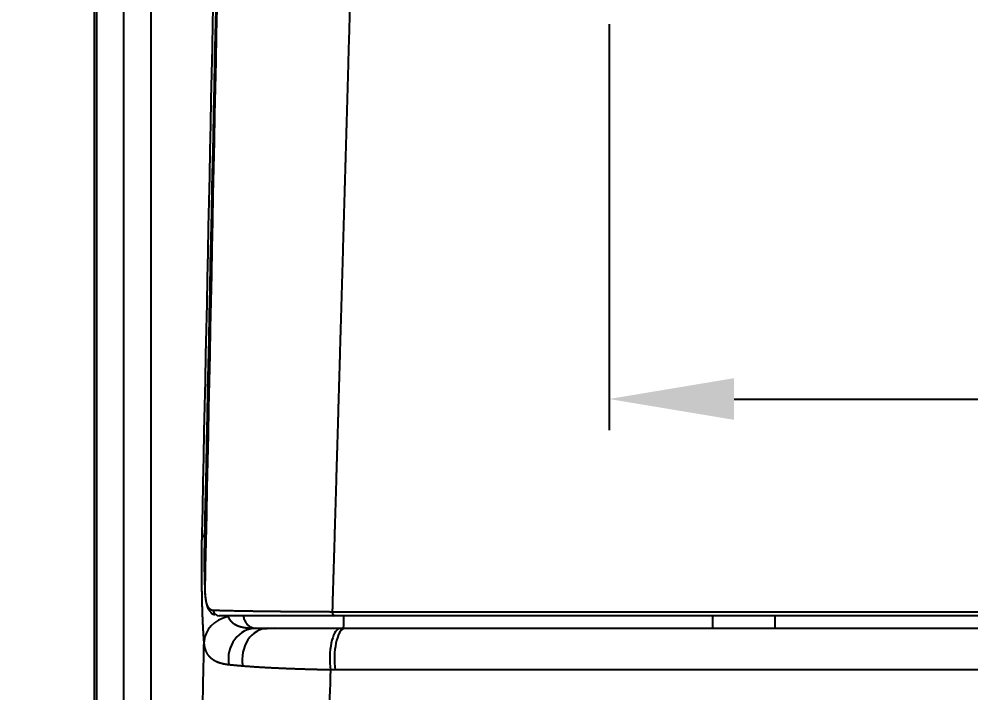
# Model space of a CAD drawing. Header units: millimetres. Extents: x 6110 to 6704, y -2661 to -1821.
# Drawn here: x 6228.31 to 6266.35, y -2514.81 to -2487.89 of the extents above; entities that cross this region are included whole.
import ezdxf

# ---------------------------------------------------------------- set-up
doc = ezdxf.new("R2010")
doc.units = ezdxf.units.MM
doc.header["$LTSCALE"] = 0.1
doc.linetypes.add('HIDDEN2', pattern=[4.7625, 3.175, -1.5875])
doc.layers.add('1', color=4, linetype='HIDDEN2', lineweight=13)
doc.layers.add('DIM', color=3, linetype='Continuous', lineweight=9)
doc.styles.get("Standard").update_dxf_attribs({"font": 'arial.ttf'})
doc.dimstyles.new('ISO-25', dxfattribs={"dimtxt": 2.5, "dimasz": 2.5, "dimexe": 1.25, "dimexo": 0.625, "dimtad": 1, "dimlfac": 5, "dimtxsty": 'Standard', "dimcen": 2.5, "dimadec": 0, "dimazin": 0, "dimtfac": 1, "dimtmove": 0, "dimatfit": 3, "dimfxl": 1, "dimarcsym": 0})

# ---------------------------------------------------------------- blocks, each defined once
blk = doc.blocks.new('*D40')
at = {"layer": 'Defpoints', "color": 0, "transparency": 16777216}
for p in [(6210.338, -2151.114), (6249.064, -2151.114), (6250.297, -2527.926)]:
    blk.add_point(p, dxfattribs=at)
at = {"layer": 'DIM', "color": 0, "lineweight": -2, "transparency": 16777216}
for p, q in [((6248.439, -2151.114), (6209.088, -2151.114)), ((6210.338, -2522.926), (6210.338, -2156.114)), ((6249.672, -2527.926), (6209.088, -2527.926))]:
    blk.add_line(p, q, dxfattribs=at)
at = {"layer": 'DIM', "color": 0, "transparency": 16777216}
for points in [[(6209.505, -2156.114), (6211.172, -2156.114), (6210.338, -2151.114)], [(6209.505, -2522.926), (6211.172, -2522.926), (6210.338, -2527.926)]]:
    blk.add_solid(points, dxfattribs=at)
at = {"layer": 'DIM', "color": 0, "transparency": 16777216, "insert": (6207.16, -2339.52), "char_height": 5, "attachment_point": 5, "rotation": 90, "bg_fill": 3, "box_fill_scale": 1.1, "bg_fill_color": 256, "bg_fill_true_color": 13158600, "bg_fill_transparency": 0}
blk.add_mtext('1507', dxfattribs=at)
blk = doc.blocks.new('*D41')
at = {"layer": 'Defpoints', "color": 0, "transparency": 16777216}
for p in [(6189.49, -2146.419), (6257.064, -2146.419), (6254.561, -2532.542)]:
    blk.add_point(p, dxfattribs=at)
at = {"layer": 'DIM', "color": 0, "lineweight": -2, "transparency": 16777216}
for p, q in [((6256.439, -2146.419), (6188.24, -2146.419)), ((6189.49, -2527.542), (6189.49, -2151.419)), ((6253.936, -2532.542), (6188.24, -2532.542))]:
    blk.add_line(p, q, dxfattribs=at)
at = {"layer": 'DIM', "color": 0, "transparency": 16777216}
for points in [[(6188.656, -2151.419), (6190.323, -2151.419), (6189.49, -2146.419)], [(6188.656, -2527.542), (6190.323, -2527.542), (6189.49, -2532.542)]]:
    blk.add_solid(points, dxfattribs=at)
at = {"layer": 'DIM', "color": 0, "transparency": 16777216, "insert": (6185.86, -2339.48), "char_height": 5, "attachment_point": 5, "rotation": 90, "bg_fill": 3, "box_fill_scale": 1.1, "bg_fill_color": 256, "bg_fill_true_color": 13158600, "bg_fill_transparency": 0}
blk.add_mtext('1544,5', dxfattribs=at)
blk = doc.blocks.new('*D45')
at = {"layer": 'Defpoints', "color": 0, "transparency": 16777216}
for p in [(6251.882, -2487.467), (6314.382, -2487.467), (6314.382, -2503.068)]:
    blk.add_point(p, dxfattribs=at)
at = {"layer": 'DIM', "color": 0, "lineweight": -2, "transparency": 16777216}
for p, q in [((6251.882, -2488.092), (6251.882, -2504.318)), ((6314.382, -2488.092), (6314.382, -2504.318)), ((6256.882, -2503.068), (6309.382, -2503.068))]:
    blk.add_line(p, q, dxfattribs=at)
at = {"layer": 'DIM', "color": 0, "transparency": 16777216}
for points in [[(6256.882, -2502.235), (6256.882, -2503.902), (6251.882, -2503.068)], [(6309.382, -2502.235), (6309.382, -2503.902), (6314.382, -2503.068)]]:
    blk.add_solid(points, dxfattribs=at)
at = {"layer": 'DIM', "color": 0, "transparency": 16777216, "insert": (6295.442, -2499.89), "char_height": 5, "attachment_point": 5, "bg_fill": 3, "box_fill_scale": 1.1, "bg_fill_color": 256, "bg_fill_true_color": 13158600, "bg_fill_transparency": 0}
blk.add_mtext('250', dxfattribs=at)

msp = doc.modelspace()

# ---------------------------------------------------------------- hatches: boundary and pattern name
at = {"layer": 'DIM'}
h = msp.add_hatch(dxfattribs=at)
h.set_pattern_fill('ANSI31', color=2)
edge = h.paths.add_edge_path()
edge.add_line((6619.617, -2595.98), (6619.617, -1962.206))
edge.add_line((6634.617, -1966.11), (6619.617, -1966.11))
edge.add_line((6634.617, -2610.98), (6634.617, -1966.11))
edge.add_line((6634.617, -2610.98), (6184.457, -2610.98))
edge.add_line((6619.617, -2595.98), (6184.457, -2595.98))
edge.add_line((6184.457, -2610.98), (6184.457, -2595.98))

# ---------------------------------------------------------------- linework, layer by layer
at = {"layer": '1', "color": 7, "linetype": 'Continuous', "lineweight": -3}
for p, q in [((6231.326, -2518.039), (6231.326, -2158.425)), ((6231.414, -2518.039), (6231.414, -2158.425)), ((6232.497, -2517.795), (6232.497, -2158.67)), ((6233.579, -2158.67), (6233.579, -2517.795)), ((6240.823, -2511.566), (6325.471, -2511.566)), ((6325.389, -2511.73), (6240.905, -2511.73)), ((6241.279, -2512.231), (6256.018, -2512.231)), ((6256.018, -2512.231), (6310.247, -2512.231)), ((6325.359, -2513.894), (6240.934, -2513.894))]:
    msp.add_line(p, q, dxfattribs=at)
for centre, major_axis, ratio, start_param, end_param in [((6236.872, -2508.448), (-1.25, 0.027), 0.377052, 0.056537, 0.368126), ((6236.308, -2511.48), (0, 0.25), 0.959108, 1.662769, 3.141593), ((6240.905, -2511.48), (0, 0.25), 0.347248, 1.919862, 3.141593), ((6236.95, -2512.777), (-1.246, -0.101), 0.840047, 4.878668, 6.186566), ((6237.771, -2513.48), (0, -1.25), 0.880877, 3.141593, 4.880225), ((6238.241, -2513.48), (0, 1.25), 0.812243, 0, 1.782037), ((6241.165, -2513.467), (-0.006, 1.25), 0.351805, 0.143569, 1.918168), ((6241.344, -2513.467), (0, 1.25), 0.34877, 0.147708, 1.919862)]:
    msp.add_ellipse(centre, major_axis=major_axis, ratio=ratio, start_param=start_param, end_param=end_param, dxfattribs=at)
for points, degree in [([(6235.741, -2510.884), (6236.213, -2488.187), (6236.676, -2465.429), (6237.135, -2442.641)], 3), ([(6235.624, -2508.448), (6236.088, -2486.679), (6236.543, -2464.833), (6236.992, -2442.948)], 3), ([(6237.074, -2443.796), (6236.627, -2465.514), (6236.176, -2487.193), (6235.715, -2508.796)], 3), ([(6241.279, -2512.231), (6241.284, -2512.064), (6241.289, -2511.897), (6241.293, -2511.73)], 3), ([(6256.018, -2511.73), (6256.018, -2511.897), (6256.018, -2512.064), (6256.018, -2512.231)], 3), ([(6237.771, -2512.231), (6237.911, -2512.231), (6238.069, -2512.231), (6238.241, -2512.231)], 3), ([(6238.513, -2512.23), (6238.032, -2512.254)], 1), ([(6241.096, -2512.231), (6241.157, -2512.231), (6241.218, -2512.231), (6241.279, -2512.231)], 3), ([(6235.641, -2515.733), (6235.661, -2514.747), (6235.682, -2513.762), (6235.702, -2512.777)], 3), ([(6240.753, -2513.895), (6240.709, -2515.363), (6240.665, -2516.83), (6240.621, -2518.298)], 3), ([(6240.934, -2513.894), (6240.874, -2513.894), (6240.814, -2513.895), (6240.753, -2513.895)], 3)]:
    msp.add_open_spline(points, degree=degree, dxfattribs=at)
for points, degree, knots in [([(6242.743, -2442.566), (6242.737, -2442.804), (6242.724, -2443.28), (6242.706, -2443.993), (6242.687, -2444.705), (6242.668, -2445.416), (6242.65, -2446.125), (6242.631, -2446.833), (6242.612, -2447.54), (6242.594, -2448.245), (6242.575, -2448.949), (6242.556, -2449.652), (6242.538, -2450.353), (6242.519, -2451.053), (6242.5, -2451.752), (6242.482, -2452.45), (6242.463, -2453.146), (6242.445, -2453.841), (6242.426, -2454.534), (6242.408, -2455.226), (6242.389, -2455.917), (6242.371, -2456.607), (6242.352, -2457.295), (6242.334, -2457.982), (6242.315, -2458.667), (6242.297, -2459.352), (6242.278, -2460.035), (6242.26, -2460.716), (6242.242, -2461.397), (6242.223, -2462.076), (6242.205, -2462.754), (6242.187, -2463.43), (6242.168, -2464.105), (6242.15, -2464.779), (6242.132, -2465.451), (6242.113, -2466.122), (6242.095, -2466.792), (6242.077, -2467.461), (6242.059, -2468.128), (6242.04, -2468.794), (6242.022, -2469.459), (6242.004, -2470.122), (6241.986, -2470.784), (6241.968, -2471.444), (6241.95, -2472.104), (6241.931, -2472.762), (6241.913, -2473.418), (6241.895, -2474.074), (6241.877, -2474.728), (6241.859, -2475.381), (6241.841, -2476.032), (6241.823, -2476.682), (6241.805, -2477.331), (6241.787, -2477.978), (6241.769, -2478.625), (6241.751, -2479.269), (6241.733, -2479.913), (6241.715, -2480.555), (6241.697, -2481.196), (6241.68, -2481.836), (6241.662, -2482.474), (6241.644, -2483.111), (6241.626, -2483.747), (6241.608, -2484.381), (6241.59, -2485.014), (6241.573, -2485.646), (6241.555, -2486.276), (6241.537, -2486.905), (6241.519, -2487.533), (6241.502, -2488.159), (6241.484, -2488.785), (6241.466, -2489.408), (6241.449, -2490.031), (6241.431, -2490.652), (6241.413, -2491.272), (6241.396, -2491.891), (6241.378, -2492.508), (6241.361, -2493.124), (6241.343, -2493.738), (6241.325, -2494.352), (6241.308, -2494.964), (6241.29, -2495.574), (6241.273, -2496.184), (6241.255, -2496.792), (6241.238, -2497.398), (6241.221, -2498.004), (6241.203, -2498.608), (6241.186, -2499.211), (6241.168, -2499.812), (6241.151, -2500.412), (6241.133, -2501.011), (6241.116, -2501.609), (6241.099, -2502.205), (6241.081, -2502.8), (6241.064, -2503.393), (6241.047, -2503.986), (6241.029, -2504.577), (6241.012, -2505.166), (6240.995, -2505.755), (6240.978, -2506.342), (6240.96, -2506.927), (6240.943, -2507.512), (6240.926, -2508.095), (6240.909, -2508.677), (6240.892, -2509.257), (6240.874, -2509.836), (6240.857, -2510.414), (6240.84, -2510.99), (6240.829, -2511.374), (6240.823, -2511.566)], 3, [0, 0, 0, 0, 0.010335, 0.020652, 0.030949, 0.041229, 0.051489, 0.061731, 0.071954, 0.082158, 0.092344, 0.102511, 0.11266, 0.122789, 0.132901, 0.142993, 0.153067, 0.163122, 0.173158, 0.183176, 0.193175, 0.203155, 0.213117, 0.22306, 0.232984, 0.24289, 0.252777, 0.262646, 0.272495, 0.282326, 0.292139, 0.301932, 0.311707, 0.321464, 0.331201, 0.34092, 0.350621, 0.360302, 0.369965, 0.37961, 0.389235, 0.398842, 0.40843, 0.418, 0.427551, 0.437083, 0.446597, 0.456092, 0.465568, 0.475026, 0.484465, 0.493885, 0.503287, 0.51267, 0.522034, 0.53138, 0.540707, 0.550015, 0.559305, 0.568576, 0.577828, 0.587062, 0.596277, 0.605473, 0.614651, 0.62381, 0.63295, 0.642072, 0.651175, 0.66026, 0.669325, 0.678372, 0.687401, 0.696411, 0.705402, 0.714374, 0.723328, 0.732263, 0.741179, 0.750077, 0.758956, 0.767817, 0.776659, 0.785482, 0.794286, 0.803072, 0.811839, 0.820588, 0.829318, 0.838029, 0.846722, 0.855396, 0.864051, 0.872688, 0.881306, 0.889905, 0.898486, 0.907048, 0.915591, 0.924116, 0.932622, 0.94111, 0.949579, 0.958029, 0.96646, 0.974873, 0.983267, 0.991643, 1, 1, 1, 1]), ([(6235.702, -2512.777), (6235.674, -2512.432), (6235.653, -2511.952), (6235.632, -2511.458), (6235.621, -2510.88), (6235.61, -2510.294), (6235.612, -2509.029), (6235.624, -2508.448)], 2, [0, 0, 0, 0.25, 0.25, 0.5, 0.5, 0.75, 1, 1, 1]), ([(6235.715, -2508.796), (6235.707, -2509.153), (6235.706, -2509.549), (6235.716, -2510.293), (6235.727, -2510.626), (6235.741, -2510.884)], 3, [0, 0, 0, 0, 0.5, 0.5, 1, 1, 1, 1]), ([(6235.741, -2510.884), (6235.742, -2510.887), (6235.742, -2510.892), (6235.742, -2510.901), (6235.743, -2510.909), (6235.744, -2510.917), (6235.744, -2510.925), (6235.745, -2510.933), (6235.745, -2510.941), (6235.746, -2510.948), (6235.747, -2510.956), (6235.747, -2510.964), (6235.748, -2510.972), (6235.749, -2510.979), (6235.75, -2510.987), (6235.75, -2510.994), (6235.751, -2511.002), (6235.752, -2511.009), (6235.753, -2511.017), (6235.754, -2511.024), (6235.754, -2511.031), (6235.755, -2511.038), (6235.756, -2511.045), (6235.757, -2511.053), (6235.758, -2511.06), (6235.759, -2511.067), (6235.76, -2511.073), (6235.761, -2511.08), (6235.762, -2511.087), (6235.763, -2511.094), (6235.764, -2511.101), (6235.766, -2511.107), (6235.767, -2511.114), (6235.768, -2511.12), (6235.769, -2511.127), (6235.77, -2511.133), (6235.771, -2511.14), (6235.773, -2511.146), (6235.774, -2511.152), (6235.775, -2511.158), (6235.777, -2511.165), (6235.778, -2511.171), (6235.779, -2511.177), (6235.781, -2511.183), (6235.782, -2511.189), (6235.784, -2511.195), (6235.785, -2511.2), (6235.787, -2511.206), (6235.788, -2511.212), (6235.79, -2511.217), (6235.791, -2511.223), (6235.793, -2511.229), (6235.794, -2511.234), (6235.796, -2511.24), (6235.798, -2511.245), (6235.799, -2511.25), (6235.801, -2511.256), (6235.803, -2511.261), (6235.805, -2511.266), (6235.806, -2511.271), (6235.808, -2511.276), (6235.81, -2511.281), (6235.812, -2511.286), (6235.814, -2511.291), (6235.816, -2511.296), (6235.818, -2511.301), (6235.82, -2511.305), (6235.822, -2511.31), (6235.824, -2511.315), (6235.826, -2511.319), (6235.828, -2511.324), (6235.83, -2511.328), (6235.832, -2511.333), (6235.834, -2511.337), (6235.836, -2511.341), (6235.838, -2511.345), (6235.841, -2511.35), (6235.843, -2511.354), (6235.845, -2511.358), (6235.847, -2511.362), (6235.85, -2511.366), (6235.852, -2511.37), (6235.854, -2511.373), (6235.857, -2511.377), (6235.859, -2511.381), (6235.862, -2511.385), (6235.864, -2511.388), (6235.867, -2511.392), (6235.869, -2511.395), (6235.872, -2511.399), (6235.874, -2511.402), (6235.877, -2511.406), (6235.88, -2511.409), (6235.882, -2511.412), (6235.885, -2511.415), (6235.888, -2511.418), (6235.89, -2511.421), (6235.893, -2511.424), (6235.896, -2511.427), (6235.899, -2511.43), (6235.902, -2511.433), (6235.905, -2511.436), (6235.908, -2511.439), (6235.911, -2511.441), (6235.914, -2511.444), (6235.917, -2511.446), (6235.92, -2511.449), (6235.923, -2511.451), (6235.926, -2511.454), (6235.929, -2511.456), (6235.932, -2511.458), (6235.935, -2511.461), (6235.938, -2511.463), (6235.942, -2511.465), (6235.945, -2511.467), (6235.948, -2511.469), (6235.952, -2511.471), (6235.955, -2511.473), (6235.958, -2511.475), (6235.962, -2511.477), (6235.965, -2511.478), (6235.969, -2511.48), (6235.972, -2511.482), (6235.976, -2511.483), (6235.979, -2511.485), (6235.983, -2511.486), (6235.986, -2511.487), (6235.99, -2511.489), (6235.994, -2511.49), (6235.998, -2511.491), (6236.001, -2511.492), (6236.005, -2511.494), (6236.009, -2511.495), (6236.013, -2511.496), (6236.017, -2511.496), (6236.02, -2511.497), (6236.024, -2511.498), (6236.028, -2511.499), (6236.032, -2511.5), (6236.036, -2511.5), (6236.04, -2511.501), (6236.045, -2511.501), (6236.049, -2511.502), (6236.053, -2511.502), (6236.057, -2511.503), (6236.061, -2511.503), (6236.065, -2511.503), (6236.068, -2511.503), (6236.07, -2511.503)], 3, [0, 0, 0, 0, 0.006441, 0.01288, 0.019315, 0.025748, 0.032178, 0.038606, 0.045031, 0.051455, 0.057876, 0.064296, 0.070715, 0.077133, 0.083549, 0.089965, 0.096379, 0.102794, 0.109208, 0.115622, 0.122036, 0.128451, 0.134866, 0.141282, 0.147698, 0.154116, 0.160535, 0.166955, 0.173377, 0.179801, 0.186227, 0.192655, 0.199085, 0.205519, 0.211955, 0.218393, 0.224835, 0.231281, 0.23773, 0.244183, 0.250639, 0.2571, 0.263565, 0.270035, 0.276509, 0.282988, 0.289472, 0.295961, 0.302456, 0.308956, 0.315462, 0.321975, 0.328493, 0.335017, 0.341548, 0.348086, 0.354631, 0.361183, 0.367742, 0.374308, 0.380882, 0.387463, 0.394053, 0.400651, 0.407257, 0.413871, 0.420495, 0.427127, 0.433767, 0.440418, 0.447077, 0.453746, 0.460424, 0.467113, 0.473811, 0.48052, 0.487239, 0.493968, 0.500708, 0.507459, 0.514221, 0.520994, 0.527779, 0.534574, 0.541382, 0.548201, 0.555032, 0.561876, 0.568731, 0.575599, 0.58248, 0.589373, 0.596279, 0.603198, 0.610131, 0.617076, 0.624035, 0.631008, 0.637995, 0.644995, 0.65201, 0.659038, 0.666081, 0.673139, 0.680211, 0.687298, 0.6944, 0.701517, 0.708649, 0.715796, 0.722959, 0.730138, 0.737332, 0.744542, 0.751768, 0.75901, 0.766268, 0.773543, 0.780834, 0.788142, 0.795467, 0.802808, 0.810166, 0.817542, 0.824935, 0.832345, 0.839773, 0.847218, 0.854681, 0.862162, 0.869661, 0.877178, 0.884713, 0.892267, 0.899839, 0.907429, 0.915038, 0.922666, 0.930313, 0.937979, 0.945663, 0.953367, 0.961091, 0.968833, 0.976595, 0.984377, 0.992179, 1, 1, 1, 1]), ([(6235.747, -2510.929), (6235.756, -2511.067), (6235.795, -2511.3), (6235.921, -2511.567), (6236.048, -2511.666), (6236.129, -2511.696)], 3, [0, 0, 0, 0, 0.331005, 0.642178, 1, 1, 1, 1]), ([(6236.07, -2511.503), (6236.072, -2511.504), (6236.076, -2511.504), (6236.083, -2511.504), (6236.09, -2511.504), (6236.096, -2511.504), (6236.103, -2511.505), (6236.11, -2511.505), (6236.117, -2511.505), (6236.124, -2511.506), (6236.13, -2511.506), (6236.137, -2511.506), (6236.144, -2511.506), (6236.151, -2511.507), (6236.158, -2511.507), (6236.165, -2511.507), (6236.172, -2511.507), (6236.179, -2511.508), (6236.187, -2511.508), (6236.194, -2511.508), (6236.201, -2511.508), (6236.208, -2511.509), (6236.215, -2511.509), (6236.222, -2511.509), (6236.23, -2511.509), (6236.237, -2511.51), (6236.244, -2511.51), (6236.252, -2511.51), (6236.259, -2511.51), (6236.266, -2511.511), (6236.274, -2511.511), (6236.281, -2511.511), (6236.289, -2511.511), (6236.296, -2511.511), (6236.303, -2511.512), (6236.311, -2511.512), (6236.318, -2511.512), (6236.326, -2511.512), (6236.333, -2511.513), (6236.341, -2511.513), (6236.348, -2511.513), (6236.356, -2511.513), (6236.364, -2511.513), (6236.371, -2511.514), (6236.379, -2511.514), (6236.386, -2511.514), (6236.394, -2511.514), (6236.401, -2511.515), (6236.409, -2511.515), (6236.417, -2511.515), (6236.424, -2511.515), (6236.432, -2511.515), (6236.44, -2511.516), (6236.447, -2511.516), (6236.455, -2511.516), (6236.462, -2511.516), (6236.47, -2511.516), (6236.478, -2511.517), (6236.485, -2511.517), (6236.493, -2511.517), (6236.501, -2511.517), (6236.508, -2511.517), (6236.516, -2511.518), (6236.524, -2511.518), (6236.531, -2511.518), (6236.539, -2511.518), (6236.546, -2511.518), (6236.554, -2511.518), (6236.562, -2511.519), (6236.569, -2511.519), (6236.577, -2511.519), (6236.585, -2511.519), (6236.592, -2511.519), (6236.6, -2511.52), (6236.607, -2511.52), (6236.615, -2511.52), (6236.622, -2511.52), (6236.63, -2511.52), (6236.638, -2511.52), (6236.645, -2511.521), (6236.653, -2511.521), (6236.66, -2511.521), (6236.668, -2511.521), (6236.675, -2511.521), (6236.683, -2511.521), (6236.69, -2511.521), (6236.697, -2511.522), (6236.705, -2511.522), (6236.712, -2511.522), (6236.72, -2511.522), (6236.727, -2511.522), (6236.734, -2511.522), (6236.742, -2511.523), (6236.749, -2511.523), (6236.756, -2511.523), (6236.764, -2511.523), (6236.771, -2511.523), (6236.821, -2511.524), (6236.917, -2511.526), (6237.063, -2511.529), (6237.212, -2511.532), (6237.365, -2511.534), (6237.52, -2511.537), (6237.676, -2511.539), (6237.793, -2511.54), (6237.867, -2511.541), (6237.899, -2511.542), (6237.93, -2511.542), (6237.962, -2511.543), (6237.994, -2511.543), (6238.026, -2511.543), (6238.058, -2511.544), (6238.091, -2511.544), (6238.123, -2511.545), (6238.156, -2511.545), (6238.189, -2511.546), (6238.222, -2511.546), (6238.255, -2511.546), (6238.288, -2511.547), (6238.321, -2511.547), (6238.354, -2511.548), (6238.388, -2511.548), (6238.422, -2511.548), (6238.455, -2511.549), (6238.489, -2511.549), (6238.523, -2511.55), (6238.557, -2511.55), (6238.592, -2511.551), (6238.626, -2511.551), (6238.66, -2511.551), (6238.695, -2511.552), (6238.729, -2511.552), (6238.764, -2511.552), (6238.799, -2511.553), (6238.834, -2511.553), (6238.869, -2511.554), (6238.904, -2511.554), (6238.939, -2511.554), (6238.974, -2511.555), (6239.009, -2511.555), (6239.045, -2511.555), (6239.08, -2511.556), (6239.115, -2511.556), (6239.151, -2511.556), (6239.187, -2511.557), (6239.222, -2511.557), (6239.258, -2511.557), (6239.294, -2511.557), (6239.33, -2511.558), (6239.366, -2511.558), (6239.402, -2511.558), (6239.438, -2511.559), (6239.474, -2511.559), (6239.51, -2511.559), (6239.546, -2511.559), (6239.582, -2511.56), (6239.618, -2511.56), (6239.655, -2511.56), (6239.691, -2511.56), (6239.727, -2511.561), (6239.764, -2511.561), (6239.8, -2511.561), (6239.837, -2511.561), (6239.873, -2511.561), (6239.91, -2511.562), (6239.946, -2511.562), (6239.983, -2511.562), (6240.019, -2511.562), (6240.056, -2511.562), (6240.092, -2511.563), (6240.129, -2511.563), (6240.165, -2511.563), (6240.202, -2511.563), (6240.238, -2511.563), (6240.275, -2511.563), (6240.312, -2511.564), (6240.348, -2511.564), (6240.385, -2511.564), (6240.421, -2511.564), (6240.458, -2511.564), (6240.495, -2511.564), (6240.531, -2511.565), (6240.568, -2511.565), (6240.604, -2511.565), (6240.641, -2511.565), (6240.677, -2511.565), (6240.714, -2511.565), (6240.75, -2511.566), (6240.787, -2511.566), (6240.811, -2511.566), (6240.823, -2511.566)], 3, [0, 0, 0, 0, 0.003162, 0.006312, 0.009452, 0.012581, 0.015699, 0.018806, 0.021902, 0.024987, 0.028061, 0.031124, 0.034176, 0.037217, 0.040247, 0.043265, 0.046272, 0.049268, 0.052253, 0.055227, 0.058189, 0.06114, 0.06408, 0.067008, 0.069925, 0.072831, 0.075725, 0.078608, 0.081479, 0.084339, 0.087188, 0.090025, 0.09285, 0.095664, 0.098466, 0.101257, 0.104036, 0.106804, 0.10956, 0.112304, 0.115036, 0.117757, 0.120466, 0.123164, 0.12585, 0.128524, 0.131186, 0.133836, 0.136475, 0.139102, 0.141717, 0.14432, 0.146911, 0.149491, 0.152058, 0.154614, 0.157157, 0.159689, 0.162209, 0.164717, 0.167213, 0.169697, 0.172169, 0.174629, 0.177076, 0.179512, 0.181936, 0.184348, 0.186747, 0.189135, 0.191511, 0.193874, 0.196225, 0.198564, 0.200891, 0.203206, 0.205509, 0.207799, 0.210078, 0.212344, 0.214598, 0.21684, 0.219069, 0.221287, 0.223492, 0.225685, 0.227865, 0.230033, 0.23219, 0.234333, 0.236465, 0.238584, 0.240691, 0.242786, 0.244868, 0.246938, 0.248995, 0.251041, 0.289599, 0.327225, 0.363895, 0.399591, 0.434295, 0.467993, 0.500676, 0.507056, 0.513426, 0.519786, 0.526136, 0.532475, 0.538804, 0.545122, 0.55143, 0.557727, 0.564013, 0.570288, 0.576552, 0.582805, 0.589048, 0.595278, 0.601498, 0.607706, 0.613903, 0.620089, 0.626262, 0.632425, 0.638575, 0.644714, 0.650841, 0.656955, 0.663058, 0.669149, 0.675228, 0.681295, 0.687349, 0.693391, 0.699421, 0.705438, 0.711443, 0.717435, 0.723415, 0.729381, 0.735336, 0.741277, 0.747206, 0.753121, 0.759024, 0.764914, 0.770791, 0.776654, 0.782505, 0.788342, 0.794166, 0.799977, 0.805774, 0.811558, 0.817329, 0.823086, 0.828829, 0.834559, 0.840276, 0.845979, 0.851668, 0.857343, 0.863005, 0.868653, 0.874287, 0.879908, 0.885514, 0.891107, 0.896685, 0.90225, 0.907801, 0.913337, 0.91886, 0.924369, 0.929863, 0.935344, 0.94081, 0.946262, 0.9517, 0.957123, 0.962533, 0.967928, 0.973309, 0.978676, 0.984028, 0.989367, 0.99469, 1, 1, 1, 1]), ([(6240.905, -2511.73), (6239.789, -2511.73), (6238.799, -2511.73), (6237.23, -2511.73), (6236.645, -2511.73), (6236.308, -2511.73)], 3, [0, 0, 0, 0, 0.5, 0.5, 1, 1, 1, 1]), ([(6236.66, -2511.761), (6236.661, -2511.763), (6236.662, -2511.767), (6236.665, -2511.772), (6236.667, -2511.778), (6236.67, -2511.783), (6236.672, -2511.789), (6236.674, -2511.794), (6236.677, -2511.799), (6236.679, -2511.804), (6236.682, -2511.81), (6236.685, -2511.815), (6236.687, -2511.82), (6236.69, -2511.825), (6236.693, -2511.83), (6236.696, -2511.835), (6236.699, -2511.841), (6236.701, -2511.846), (6236.704, -2511.851), (6236.707, -2511.855), (6236.71, -2511.86), (6236.713, -2511.865), (6236.717, -2511.87), (6236.72, -2511.875), (6236.723, -2511.88), (6236.726, -2511.884), (6236.729, -2511.889), (6236.733, -2511.894), (6236.736, -2511.898), (6236.74, -2511.903), (6236.743, -2511.908), (6236.746, -2511.912), (6236.75, -2511.917), (6236.754, -2511.921), (6236.757, -2511.926), (6236.761, -2511.93), (6236.765, -2511.934), (6236.768, -2511.939), (6236.772, -2511.943), (6236.776, -2511.947), (6236.78, -2511.952), (6236.784, -2511.956), (6236.788, -2511.96), (6236.792, -2511.964), (6236.796, -2511.968), (6236.8, -2511.972), (6236.804, -2511.976), (6236.808, -2511.98), (6236.813, -2511.984), (6236.817, -2511.988), (6236.821, -2511.992), (6236.826, -2511.996), (6236.83, -2512), (6236.835, -2512.004), (6236.839, -2512.007), (6236.844, -2512.011), (6236.848, -2512.015), (6236.853, -2512.018), (6236.858, -2512.022), (6236.862, -2512.026), (6236.867, -2512.029), (6236.872, -2512.033), (6236.877, -2512.036), (6236.882, -2512.04), (6236.887, -2512.043), (6236.892, -2512.047), (6236.897, -2512.05), (6236.902, -2512.053), (6236.907, -2512.057), (6236.912, -2512.06), (6236.917, -2512.063), (6236.923, -2512.066), (6236.928, -2512.069), (6236.933, -2512.073), (6236.939, -2512.076), (6236.944, -2512.079), (6236.95, -2512.082), (6236.956, -2512.085), (6236.961, -2512.088), (6236.967, -2512.091), (6236.973, -2512.094), (6236.978, -2512.096), (6236.984, -2512.099), (6236.99, -2512.102), (6236.996, -2512.105), (6237.002, -2512.108), (6237.008, -2512.11), (6237.014, -2512.113), (6237.02, -2512.116), (6237.026, -2512.118), (6237.032, -2512.121), (6237.038, -2512.124), (6237.045, -2512.126), (6237.051, -2512.129), (6237.057, -2512.131), (6237.064, -2512.133), (6237.07, -2512.136), (6237.077, -2512.138), (6237.083, -2512.141), (6237.09, -2512.143), (6237.097, -2512.145), (6237.104, -2512.147), (6237.11, -2512.15), (6237.117, -2512.152), (6237.124, -2512.154), (6237.131, -2512.156), (6237.138, -2512.158), (6237.145, -2512.16), (6237.152, -2512.162), (6237.159, -2512.164), (6237.166, -2512.166), (6237.173, -2512.168), (6237.181, -2512.17), (6237.188, -2512.172), (6237.195, -2512.174), (6237.203, -2512.175), (6237.21, -2512.177), (6237.218, -2512.179), (6237.225, -2512.181), (6237.233, -2512.182), (6237.24, -2512.184), (6237.248, -2512.186), (6237.256, -2512.187), (6237.264, -2512.189), (6237.272, -2512.19), (6237.279, -2512.192), (6237.287, -2512.193), (6237.295, -2512.195), (6237.303, -2512.196), (6237.312, -2512.198), (6237.32, -2512.199), (6237.328, -2512.2), (6237.336, -2512.202), (6237.344, -2512.203), (6237.353, -2512.204), (6237.361, -2512.205), (6237.37, -2512.206), (6237.378, -2512.208), (6237.387, -2512.209), (6237.395, -2512.21), (6237.404, -2512.211), (6237.413, -2512.212), (6237.421, -2512.213), (6237.43, -2512.214), (6237.439, -2512.215), (6237.448, -2512.216), (6237.457, -2512.217), (6237.466, -2512.218), (6237.475, -2512.218), (6237.484, -2512.219), (6237.493, -2512.22), (6237.502, -2512.221), (6237.512, -2512.221), (6237.521, -2512.222), (6237.53, -2512.223), (6237.54, -2512.223), (6237.549, -2512.224), (6237.559, -2512.225), (6237.568, -2512.225), (6237.578, -2512.226), (6237.588, -2512.226), (6237.597, -2512.227), (6237.607, -2512.227), (6237.617, -2512.228), (6237.627, -2512.228), (6237.637, -2512.228), (6237.647, -2512.229), (6237.657, -2512.229), (6237.667, -2512.229), (6237.677, -2512.229), (6237.687, -2512.23), (6237.698, -2512.23), (6237.708, -2512.23), (6237.718, -2512.23), (6237.729, -2512.23), (6237.739, -2512.23), (6237.75, -2512.23), (6237.76, -2512.231), (6237.767, -2512.231), (6237.771, -2512.231)], 3, [0, 0, 0, 0, 0.004588, 0.009184, 0.013789, 0.018402, 0.023023, 0.027653, 0.032291, 0.036938, 0.041594, 0.046259, 0.050932, 0.055615, 0.060307, 0.065008, 0.069718, 0.074437, 0.079166, 0.083904, 0.088652, 0.093409, 0.098176, 0.102953, 0.10774, 0.112536, 0.117343, 0.12216, 0.126987, 0.131824, 0.136671, 0.141529, 0.146397, 0.151276, 0.156166, 0.161066, 0.165976, 0.170898, 0.17583, 0.180774, 0.185728, 0.190694, 0.19567, 0.200658, 0.205657, 0.210668, 0.21569, 0.220723, 0.225768, 0.230825, 0.235893, 0.240973, 0.246065, 0.251168, 0.256284, 0.261411, 0.266551, 0.271703, 0.276867, 0.282043, 0.287232, 0.292432, 0.297646, 0.302872, 0.30811, 0.313361, 0.318624, 0.323901, 0.32919, 0.334492, 0.339807, 0.345134, 0.350475, 0.355829, 0.361196, 0.366576, 0.37197, 0.377376, 0.382796, 0.38823, 0.393677, 0.399137, 0.404611, 0.410098, 0.4156, 0.421115, 0.426643, 0.432186, 0.437742, 0.443312, 0.448896, 0.454494, 0.460107, 0.465733, 0.471374, 0.477028, 0.482697, 0.48838, 0.494078, 0.49979, 0.505516, 0.511257, 0.517013, 0.522783, 0.528567, 0.534367, 0.540181, 0.546009, 0.551853, 0.557711, 0.563585, 0.569473, 0.575376, 0.581294, 0.587228, 0.593176, 0.59914, 0.605118, 0.611112, 0.617121, 0.623146, 0.629186, 0.635241, 0.641312, 0.647398, 0.653499, 0.659616, 0.665749, 0.671897, 0.678061, 0.684241, 0.690437, 0.696648, 0.702875, 0.709118, 0.715376, 0.721651, 0.727942, 0.734248, 0.740571, 0.746909, 0.753264, 0.759635, 0.766022, 0.772425, 0.778845, 0.78528, 0.791732, 0.798201, 0.804685, 0.811186, 0.817704, 0.824238, 0.830788, 0.837355, 0.843939, 0.850539, 0.857156, 0.863789, 0.870439, 0.877106, 0.88379, 0.89049, 0.897207, 0.903941, 0.910692, 0.91746, 0.924244, 0.931046, 0.937864, 0.9447, 0.951553, 0.958422, 0.965309, 0.972213, 0.979134, 0.986072, 0.993027, 1, 1, 1, 1]), ([(6237.271, -2511.759), (6237.275, -2511.778), (6237.28, -2511.796), (6237.293, -2511.839), (6237.301, -2511.863), (6237.312, -2511.892), (6237.315, -2511.898), (6237.32, -2511.909), (6237.322, -2511.914), (6237.329, -2511.931), (6237.335, -2511.941), (6237.361, -2511.993), (6237.385, -2512.028), (6237.438, -2512.09), (6237.467, -2512.116), (6237.507, -2512.143), (6237.515, -2512.148), (6237.532, -2512.158), (6237.54, -2512.163), (6237.566, -2512.176), (6237.584, -2512.184), (6237.639, -2512.205), (6237.678, -2512.215), (6237.759, -2512.227), (6237.802, -2512.231), (6237.847, -2512.231)], 3, [0, 0, 0, 0, 0.053329, 0.053329, 0.132218, 0.132218, 0.151941, 0.151941, 0.171663, 0.171663, 0.211107, 0.211107, 0.368886, 0.368886, 0.526664, 0.526664, 0.566109, 0.566109, 0.605554, 0.605554, 0.684443, 0.684443, 0.842221, 0.842221, 1, 1, 1, 1]), ([(6258.518, -2512.231), (6258.518, -2512.147), (6258.518, -2512.064), (6258.518, -2511.897), (6258.518, -2511.814), (6258.518, -2511.73)], 3, [0, 0, 0, 0, 0.500038, 0.500038, 1, 1, 1, 1]), ([(6238.241, -2512.231), (6238.326, -2512.231), (6238.415, -2512.231), (6238.604, -2512.231), (6238.703, -2512.23), (6238.833, -2512.23), (6238.859, -2512.23), (6238.912, -2512.23), (6238.993, -2512.23), (6239.075, -2512.23), (6239.244, -2512.231), (6239.361, -2512.231), (6239.512, -2512.231), (6239.557, -2512.231), (6239.604, -2512.231), (6239.635, -2512.231), (6239.65, -2512.231), (6239.728, -2512.231), (6239.792, -2512.231), (6239.984, -2512.231), (6240.115, -2512.231), (6240.384, -2512.231), (6240.522, -2512.231), (6240.804, -2512.231), (6240.948, -2512.231), (6241.096, -2512.231)], 3, [0, 0, 0, 0, 0.125, 0.125, 0.25, 0.25, 0.28125, 0.28125, 0.3125, 0.375, 0.375, 0.5, 0.5, 0.53125, 0.546875, 0.546875, 0.5625, 0.5625, 0.625, 0.625, 0.75, 0.75, 0.875, 0.875, 1, 1, 1, 1]), ([(6236.685, -2513.689), (6236.682, -2513.689), (6236.675, -2513.688), (6236.665, -2513.687), (6236.656, -2513.686), (6236.646, -2513.685), (6236.636, -2513.683), (6236.627, -2513.682), (6236.617, -2513.681), (6236.608, -2513.68), (6236.598, -2513.678), (6236.589, -2513.677), (6236.579, -2513.675), (6236.57, -2513.674), (6236.561, -2513.672), (6236.552, -2513.671), (6236.543, -2513.669), (6236.534, -2513.668), (6236.525, -2513.666), (6236.516, -2513.664), (6236.507, -2513.663), (6236.499, -2513.661), (6236.49, -2513.659), (6236.481, -2513.657), (6236.473, -2513.655), (6236.464, -2513.654), (6236.456, -2513.652), (6236.447, -2513.65), (6236.439, -2513.648), (6236.431, -2513.646), (6236.423, -2513.644), (6236.415, -2513.642), (6236.406, -2513.64), (6236.398, -2513.638), (6236.39, -2513.635), (6236.383, -2513.633), (6236.375, -2513.631), (6236.367, -2513.629), (6236.359, -2513.627), (6236.352, -2513.624), (6236.344, -2513.622), (6236.336, -2513.62), (6236.329, -2513.617), (6236.321, -2513.615), (6236.314, -2513.612), (6236.307, -2513.61), (6236.299, -2513.607), (6236.292, -2513.605), (6236.285, -2513.602), (6236.278, -2513.6), (6236.271, -2513.597), (6236.264, -2513.594), (6236.257, -2513.592), (6236.25, -2513.589), (6236.243, -2513.586), (6236.237, -2513.583), (6236.23, -2513.581), (6236.223, -2513.578), (6236.217, -2513.575), (6236.21, -2513.572), (6236.203, -2513.569), (6236.197, -2513.566), (6236.191, -2513.563), (6236.184, -2513.56), (6236.178, -2513.557), (6236.172, -2513.554), (6236.166, -2513.551), (6236.159, -2513.548), (6236.153, -2513.545), (6236.147, -2513.541), (6236.141, -2513.538), (6236.135, -2513.535), (6236.13, -2513.532), (6236.124, -2513.529), (6236.118, -2513.525), (6236.112, -2513.522), (6236.107, -2513.518), (6236.101, -2513.515), (6236.095, -2513.512), (6236.09, -2513.508), (6236.084, -2513.505), (6236.079, -2513.501), (6236.073, -2513.498), (6236.068, -2513.494), (6236.063, -2513.49), (6236.058, -2513.487), (6236.052, -2513.483), (6236.047, -2513.48), (6236.042, -2513.476), (6236.037, -2513.472), (6236.032, -2513.468), (6236.027, -2513.465), (6236.022, -2513.461), (6236.018, -2513.457), (6236.013, -2513.453), (6236.008, -2513.449), (6236.003, -2513.445), (6235.997, -2513.44), (6235.988, -2513.432), (6235.977, -2513.423), (6235.967, -2513.413), (6235.957, -2513.404), (6235.947, -2513.394), (6235.938, -2513.384), (6235.929, -2513.373), (6235.919, -2513.363), (6235.91, -2513.353), (6235.902, -2513.342), (6235.893, -2513.331), (6235.885, -2513.32), (6235.877, -2513.309), (6235.869, -2513.298), (6235.861, -2513.286), (6235.853, -2513.275), (6235.846, -2513.263), (6235.839, -2513.251), (6235.832, -2513.239), (6235.825, -2513.227), (6235.818, -2513.215), (6235.812, -2513.202), (6235.806, -2513.19), (6235.8, -2513.177), (6235.794, -2513.164), (6235.788, -2513.151), (6235.783, -2513.138), (6235.778, -2513.124), (6235.772, -2513.111), (6235.767, -2513.097), (6235.763, -2513.083), (6235.758, -2513.069), (6235.754, -2513.055), (6235.749, -2513.041), (6235.745, -2513.027), (6235.741, -2513.012), (6235.738, -2512.997), (6235.734, -2512.983), (6235.731, -2512.968), (6235.727, -2512.952), (6235.724, -2512.937), (6235.721, -2512.922), (6235.719, -2512.906), (6235.716, -2512.891), (6235.714, -2512.875), (6235.711, -2512.859), (6235.709, -2512.843), (6235.707, -2512.826), (6235.705, -2512.81), (6235.704, -2512.793), (6235.703, -2512.782), (6235.702, -2512.777)], 3, [0, 0, 0, 0, 0.005799, 0.011585, 0.017358, 0.023118, 0.028866, 0.034601, 0.040323, 0.046032, 0.051729, 0.057412, 0.063083, 0.068742, 0.074387, 0.08002, 0.085639, 0.091246, 0.096841, 0.102422, 0.107991, 0.113547, 0.11909, 0.12462, 0.130138, 0.135643, 0.141135, 0.146614, 0.152081, 0.157535, 0.162976, 0.168404, 0.17382, 0.179223, 0.184613, 0.18999, 0.195355, 0.200707, 0.206046, 0.211373, 0.216687, 0.221988, 0.227277, 0.232552, 0.237816, 0.243066, 0.248304, 0.253529, 0.258742, 0.263942, 0.269129, 0.274304, 0.279466, 0.284616, 0.289753, 0.294877, 0.299989, 0.305089, 0.310176, 0.31525, 0.320312, 0.325361, 0.330398, 0.335422, 0.340434, 0.345434, 0.350421, 0.355396, 0.360358, 0.365308, 0.370245, 0.37517, 0.380083, 0.384983, 0.389871, 0.394747, 0.399611, 0.404462, 0.409301, 0.414128, 0.418942, 0.423745, 0.428535, 0.433313, 0.438078, 0.442832, 0.447574, 0.452303, 0.457021, 0.461726, 0.466419, 0.471101, 0.47577, 0.480427, 0.485073, 0.489706, 0.494328, 0.498937, 0.509562, 0.520151, 0.530705, 0.541223, 0.551705, 0.562153, 0.572565, 0.582943, 0.593286, 0.603595, 0.61387, 0.624111, 0.634318, 0.644492, 0.654633, 0.66474, 0.674816, 0.684858, 0.694869, 0.704848, 0.714795, 0.72471, 0.734595, 0.744449, 0.754272, 0.764065, 0.773829, 0.783562, 0.793266, 0.802942, 0.812588, 0.822206, 0.831796, 0.841358, 0.850893, 0.860401, 0.869882, 0.879336, 0.888764, 0.898167, 0.907544, 0.916896, 0.926224, 0.935527, 0.944806, 0.954062, 0.963294, 0.972504, 0.981691, 0.990856, 1, 1, 1, 1]), ([(6237.248, -2513.743), (6237.244, -2513.742), (6237.235, -2513.742), (6237.223, -2513.74), (6237.21, -2513.739), (6237.198, -2513.738), (6237.185, -2513.737), (6237.172, -2513.736), (6237.16, -2513.735), (6237.147, -2513.734), (6237.135, -2513.733), (6237.122, -2513.732), (6237.11, -2513.731), (6237.097, -2513.73), (6237.085, -2513.729), (6237.072, -2513.728), (6237.06, -2513.726), (6237.047, -2513.725), (6237.035, -2513.724), (6237.023, -2513.723), (6237.01, -2513.722), (6236.998, -2513.721), (6236.986, -2513.72), (6236.973, -2513.718), (6236.961, -2513.717), (6236.949, -2513.716), (6236.936, -2513.715), (6236.924, -2513.714), (6236.912, -2513.713), (6236.9, -2513.711), (6236.888, -2513.71), (6236.875, -2513.709), (6236.863, -2513.708), (6236.851, -2513.707), (6236.839, -2513.705), (6236.827, -2513.704), (6236.815, -2513.703), (6236.803, -2513.702), (6236.791, -2513.701), (6236.779, -2513.699), (6236.767, -2513.698), (6236.756, -2513.697), (6236.744, -2513.696), (6236.732, -2513.694), (6236.72, -2513.693), (6236.709, -2513.692), (6236.697, -2513.691), (6236.689, -2513.69), (6236.685, -2513.689)], 3, [0, 0, 0, 0, 0.020394, 0.04085, 0.061366, 0.081943, 0.102581, 0.123279, 0.144038, 0.164858, 0.185738, 0.206679, 0.22768, 0.248741, 0.269862, 0.291043, 0.312285, 0.333586, 0.354947, 0.376368, 0.397848, 0.419388, 0.440988, 0.462646, 0.484365, 0.506142, 0.527978, 0.549873, 0.571828, 0.593841, 0.615912, 0.638042, 0.660231, 0.682478, 0.704783, 0.727147, 0.749568, 0.772047, 0.794584, 0.817179, 0.839832, 0.862542, 0.885309, 0.908133, 0.931014, 0.953953, 0.976948, 1, 1, 1, 1]), ([(6240.753, -2513.895), (6240.746, -2513.895), (6240.733, -2513.894), (6240.712, -2513.894), (6240.691, -2513.894), (6240.671, -2513.893), (6240.65, -2513.893), (6240.629, -2513.892), (6240.609, -2513.892), (6240.588, -2513.891), (6240.567, -2513.891), (6240.546, -2513.89), (6240.526, -2513.89), (6240.505, -2513.89), (6240.484, -2513.889), (6240.464, -2513.889), (6240.443, -2513.888), (6240.422, -2513.888), (6240.401, -2513.887), (6240.381, -2513.887), (6240.36, -2513.886), (6240.339, -2513.886), (6240.319, -2513.885), (6240.298, -2513.885), (6240.277, -2513.884), (6240.257, -2513.884), (6240.236, -2513.883), (6240.215, -2513.883), (6240.195, -2513.882), (6240.174, -2513.882), (6240.153, -2513.881), (6240.133, -2513.881), (6240.112, -2513.88), (6240.091, -2513.88), (6240.071, -2513.879), (6240.05, -2513.878), (6240.029, -2513.878), (6240.009, -2513.877), (6239.988, -2513.877), (6239.968, -2513.876), (6239.947, -2513.876), (6239.926, -2513.875), (6239.906, -2513.874), (6239.885, -2513.874), (6239.865, -2513.873), (6239.844, -2513.873), (6239.824, -2513.872), (6239.803, -2513.871), (6239.783, -2513.871), (6239.762, -2513.87), (6239.742, -2513.87), (6239.721, -2513.869), (6239.701, -2513.868), (6239.68, -2513.868), (6239.66, -2513.867), (6239.639, -2513.866), (6239.619, -2513.866), (6239.598, -2513.865), (6239.578, -2513.865), (6239.558, -2513.864), (6239.537, -2513.863), (6239.517, -2513.863), (6239.497, -2513.862), (6239.476, -2513.861), (6239.456, -2513.86), (6239.436, -2513.86), (6239.416, -2513.859), (6239.395, -2513.858), (6239.375, -2513.858), (6239.355, -2513.857), (6239.335, -2513.856), (6239.315, -2513.856), (6239.294, -2513.855), (6239.274, -2513.854), (6239.254, -2513.853), (6239.234, -2513.853), (6239.214, -2513.852), (6239.194, -2513.851), (6239.174, -2513.85), (6239.154, -2513.85), (6239.134, -2513.849), (6239.114, -2513.848), (6239.094, -2513.847), (6239.074, -2513.847), (6239.054, -2513.846), (6239.035, -2513.845), (6239.015, -2513.844), (6238.995, -2513.843), (6238.975, -2513.843), (6238.955, -2513.842), (6238.936, -2513.841), (6238.916, -2513.84), (6238.896, -2513.839), (6238.877, -2513.839), (6238.857, -2513.838), (6238.838, -2513.837), (6238.818, -2513.836), (6238.796, -2513.835), (6238.771, -2513.834), (6238.743, -2513.833), (6238.716, -2513.832), (6238.688, -2513.83), (6238.66, -2513.829), (6238.633, -2513.828), (6238.605, -2513.827), (6238.578, -2513.825), (6238.55, -2513.824), (6238.522, -2513.823), (6238.495, -2513.821), (6238.467, -2513.82), (6238.44, -2513.819), (6238.412, -2513.817), (6238.385, -2513.816), (6238.357, -2513.815), (6238.33, -2513.813), (6238.302, -2513.812), (6238.275, -2513.81), (6238.247, -2513.809), (6238.22, -2513.807), (6238.193, -2513.806), (6238.165, -2513.805), (6238.138, -2513.803), (6238.111, -2513.802), (6238.084, -2513.8), (6238.057, -2513.798), (6238.029, -2513.797), (6238.002, -2513.795), (6237.975, -2513.794), (6237.948, -2513.792), (6237.922, -2513.79), (6237.895, -2513.789), (6237.868, -2513.787), (6237.841, -2513.785), (6237.815, -2513.784), (6237.788, -2513.782), (6237.761, -2513.78), (6237.735, -2513.779), (6237.709, -2513.777), (6237.682, -2513.775), (6237.656, -2513.773), (6237.63, -2513.772), (6237.604, -2513.77), (6237.578, -2513.768), (6237.552, -2513.766), (6237.526, -2513.764), (6237.5, -2513.762), (6237.475, -2513.76), (6237.449, -2513.758), (6237.424, -2513.757), (6237.398, -2513.755), (6237.373, -2513.753), (6237.348, -2513.751), (6237.323, -2513.749), (6237.298, -2513.747), (6237.273, -2513.745), (6237.256, -2513.743), (6237.248, -2513.743)], 3, [0, 0, 0, 0, 0.004936, 0.009879, 0.014828, 0.019783, 0.024745, 0.029713, 0.034687, 0.039668, 0.044656, 0.049649, 0.054649, 0.059655, 0.064668, 0.069687, 0.074712, 0.079744, 0.084782, 0.089826, 0.094877, 0.099933, 0.104996, 0.110066, 0.115141, 0.120223, 0.125311, 0.130405, 0.135505, 0.140612, 0.145724, 0.150843, 0.155968, 0.161099, 0.166237, 0.17138, 0.17653, 0.181685, 0.186847, 0.192015, 0.197188, 0.202368, 0.207554, 0.212746, 0.217944, 0.223148, 0.228358, 0.233573, 0.238795, 0.244023, 0.249257, 0.254496, 0.259742, 0.264993, 0.27025, 0.275513, 0.280782, 0.286057, 0.291337, 0.296624, 0.301916, 0.307214, 0.312517, 0.317826, 0.323142, 0.328462, 0.333789, 0.339121, 0.344459, 0.349802, 0.355151, 0.360506, 0.365866, 0.371232, 0.376603, 0.38198, 0.387362, 0.39275, 0.398144, 0.403542, 0.408947, 0.414357, 0.419772, 0.425192, 0.430618, 0.436049, 0.441486, 0.446928, 0.452375, 0.457828, 0.463286, 0.468749, 0.474217, 0.47969, 0.485169, 0.490653, 0.496142, 0.501636, 0.509438, 0.517268, 0.525127, 0.533014, 0.54093, 0.548875, 0.556848, 0.564849, 0.572879, 0.580937, 0.589023, 0.597138, 0.605281, 0.613452, 0.621651, 0.629879, 0.638134, 0.646418, 0.654729, 0.663069, 0.671436, 0.679831, 0.688254, 0.696705, 0.705183, 0.713689, 0.722223, 0.730784, 0.739372, 0.747988, 0.75663, 0.765301, 0.773998, 0.782722, 0.791473, 0.800252, 0.809057, 0.817888, 0.826747, 0.835632, 0.844543, 0.853481, 0.862445, 0.871436, 0.880452, 0.889495, 0.898563, 0.907658, 0.916778, 0.925924, 0.935095, 0.944292, 0.953514, 0.962761, 0.972033, 0.981331, 0.990653, 1, 1, 1, 1])]:
    msp.add_open_spline(points, degree=degree, knots=knots, dxfattribs=at)

# ---------------------------------------------------------------- next in the draw order: dimensions: what is measured, and where the dimension line sits
at = {"layer": 'DIM'}
dim = msp.add_linear_dim(base=(6210.338, -2151.114), p1=(6250.297, -2527.926), p2=(6249.064, -2151.114), angle=90, text='1507', dimstyle='ISO-25', override={"dimtxt": 5, "dimasz": 5, "dimdec": 1, "dimlfac": 4, "dimadec": 1, "dimtdec": 1, "dimfxl": 1.25, "dimtfill": 1}, dxfattribs=at)
dim.commit()
dim.dimension.update_dxf_attribs({"geometry": '*D40', "text_midpoint": (6207.16, -2339.52)})

# ---------------------------------------------------------------- next in the draw order: dimensions: what is measured, and where the dimension line sits
dim = msp.add_linear_dim(base=(6189.49, -2146.419), p1=(6254.561, -2532.542), p2=(6257.064, -2146.419), angle=90, dimstyle='ISO-25', override={"dimtxt": 5, "dimasz": 5, "dimdec": 1, "dimlfac": 4, "dimadec": 1, "dimtdec": 1, "dimfxl": 1.25, "dimtfill": 1}, dxfattribs=at)
dim.commit()
dim.dimension.update_dxf_attribs({"geometry": '*D41', "text_midpoint": (6185.86, -2339.48)})

# ---------------------------------------------------------------- next in the draw order: dimensions: what is measured, and where the dimension line sits
dim = msp.add_linear_dim(base=(6314.382, -2503.068), p1=(6251.882, -2487.467), p2=(6314.382, -2487.467), dimstyle='ISO-25', override={"dimtxt": 5, "dimasz": 5, "dimdec": 1, "dimlfac": 4, "dimadec": 1, "dimtdec": 1, "dimfxl": 1.25, "dimtfill": 1}, dxfattribs=at)
dim.commit()
dim.dimension.update_dxf_attribs({"geometry": '*D45', "text_midpoint": (6295.442, -2503.068), "dimtype": 160})

doc.saveas('drawing.dxf')
